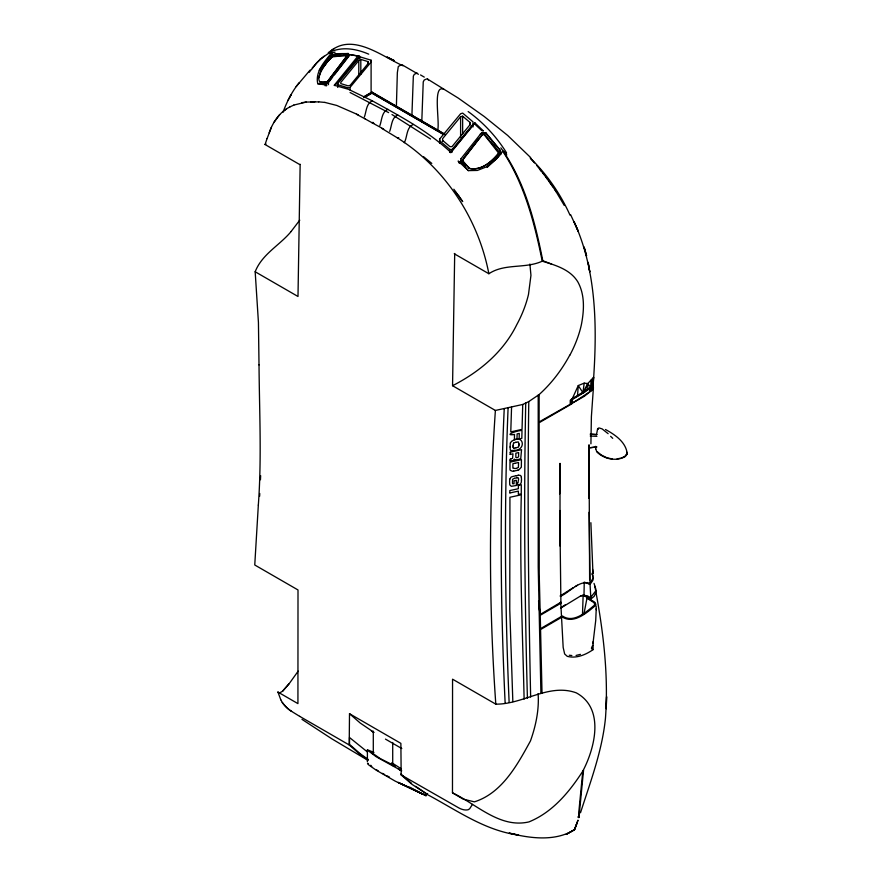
<?xml version="1.0" encoding="UTF-8"?>
<svg xmlns="http://www.w3.org/2000/svg" width="882" height="882" viewBox="0 0 882 882"><rect width="100%" height="100%" fill="white"/><g stroke="black" fill="none" stroke-linecap="round" stroke-linejoin="round"><path stroke-width="1.32" d="M326.494 85.863L326.494 83.614L328.457 82.412L332.668 77.043M328.457 84.661L328.457 82.412M337.718 87.439L337.718 83.581L358.753 58.267L360.782 57.076L371.102 60.219L371.102 62.027L350.077 87.351L348.048 87.825L337.718 84.683L337.718 83.581M350.077 90.052L350.077 87.351M358.787 75.422L358.787 60.516L360.815 59.403L368.191 61.652L368.191 63.394L350.187 85.311L348.158 85.863L340.783 83.603L340.783 82.445L358.787 60.516M360.815 74.242L360.815 59.403M368.191 64.375L368.191 61.652M371.102 93.106L371.102 60.219M426.954 794.197L411.872 784.263L401.167 774.947L400.88 743.372L349.504 713.703L349.206 744.948L359.911 754.275L368.092 760.075M439.633 143.391L439.633 139.047L460.658 113.734L462.686 113.105L473.017 121.881L473.017 126.975M442.599 141.396L442.599 138.672L460.602 116.744L462.631 116.181L470.007 122.433L470.007 124.726L452.003 146.644L449.974 146.644L442.599 140.381M449.963 152.233L449.963 149.488L439.633 140.701L439.633 139.047M451.992 152.31L451.992 149.554L473.017 124.241M452.477 792.852L452.554 679.184L495.805 704.156C523.379 704.442 548.813 682.922 576.255 692.833C604.887 708.323 595.041 747.771 582.793 771.166C569.32 792.014 552.496 812.377 528.913 821.914C499.896 828.617 476.831 804.351 452.477 792.852L463.226 799.147L474.384 801.848C502.045 793.139 517.337 764.881 530.457 740.946C535.815 725.897 539.266 709.679 538.108 693.616M460.602 137.019L460.602 116.744M462.631 133.91L462.631 116.181M470.007 125.134L470.007 122.433M500.877 154.493L499.896 149.841L485.85 132.906L481.925 132.774L480.304 134.152M569.706 355.237C561.779 369.922 551.559 383.361 539.145 394.552L539.111 421.938L584.281 396.327L592.197 389.998L593.332 388.08L593.211 386.316M560.037 510.513L559.993 546.013M509.807 492.972L509.807 490.579L518.373 488.716L518.373 485.398L521.295 484.758L521.273 493.777L518.351 494.416L518.362 491.109L510.083 492.917M560.004 530.931L560.037 463.359L559.629 493.92M524.117 699.117C522.563 631.016 519.52 562.937 521.306 494.791L509.928 497.272L509.763 609.495L512.839 701.631M570.246 403.967L570.257 400.252L584.766 391.63L592.285 385.941L593.575 377.309L587.787 383.571L582.947 392.722L578.272 385.555L584.193 383.141L587.787 383.571L590.708 387.43L591.006 380.274L592.88 388.433L591.524 390.737L590.234 389.998L589.374 390.814M359.635 58.686L359.647 56.283L350.419 54.717L359.647 56.283L335.006 85.477L334.124 85.4L357.717 56.404M510.083 447.009L510.314 449.908A2.062 1.543 -32.4 0 0 510.932 450.537L514.46 450.371M588.724 498.198L589.011 444.815L589.628 579.772M590.918 443.833L591.392 416.624L593.432 387.496M539.145 394.552L528.781 401.564C527.348 500.061 528.527 598.569 530.644 697.012M540.92 693.506L538.218 567.027L538.207 395.103M300.156 164.25L297.995 296.484L255.163 271.755C262.042 254.126 279.561 245.45 291.137 231.514M528.781 401.564L522.739 404.474L495.386 410.45L452.554 385.71L454.704 253.476M525.727 403.03C523.721 501.45 524.746 599.892 527.414 698.257M518.903 443.966L518.362 441.937A1.455 1.091 -33.3 0 0 517.966 441.915L515.761 442.301M510.083 446.987L510.369 443.007M590.874 599.01L584.005 594.92L584.248 582.109L590.047 584.336L590.874 599.01L594.148 596.342L595.582 593.244L595.846 589.132L594.038 583.399M510.193 452.19L510.182 454.439M396.404 105.829L397.352 72.644L398.3 66.503L401.696 64.584L418.432 74.286M411.883 116.038L413.338 76.172L414.32 74.275L417.175 73.074M421.783 121.76L423.239 81.894L424.231 79.997L427.075 78.785L458.276 98.1L484.207 116.49L507.712 135.475L530.744 157.657M437.296 130.823C440.813 125.894 431.673 83.206 443.889 89.402M522.739 404.474L522.045 429.369L510.777 431.893L511.56 407.087M596.254 608.602L595.725 620.476L592.991 643.441M521.438 480.756L521.449 480.414A41.663 31.708 -33.5 0 0 521.471 479.147L521.361 477.36M582.484 614.798L583.134 595.372L587.28 595.78L590.598 597.599L595.868 590.742M596.53 434.495L597.676 428.476M508.087 408.112C504.041 506.136 504.89 604.291 509.123 702.281M513.092 445.289L513.522 443.172M259.628 496.257L259.76 493.512M260.444 479.775L260.653 475.652M518.87 445.178L518.792 446.226A1.29 0.959 -33.1 0 1 518.682 446.601L518.197 447.108M347.056 55.787L327.542 81.497C308.083 87.594 326.439 60.924 332.194 56.878L328.413 60.439L320.938 70.042L318.865 77.726M504.228 408.807C499.653 506.753 500.469 604.898 505.132 702.822M521.438 480.767L521.339 481.903A7.607 5.777 -33.6 0 1 521.207 482.575C521.119 485.089 515.286 486.434 517.635 482.917M570.654 214.745L578.228 231.249L574.028 221.669C597.809 273.387 597.136 332.922 592.88 388.433L593.575 377.309M258.327 505.088C261.767 458.42 259.385 411.618 259.021 364.894M258.338 505.077L254.755 564.987L298.006 589.959L297.929 703.616L277.94 692.072L280.774 699.746M592.076 389.623L592.726 378.422M577.512 395.952L578.272 385.555L572.076 399.171M591.183 386.14L591.965 386.592L591.745 389.425L589.374 392.049L576.96 400.252L572.264 403.008L571.492 402.567L571.481 399.072L575.814 396.514M495.386 410.45C488.694 508.164 488.882 606.43 495.805 704.156M560.72 601.954L563.168 647.421L564.645 653.959L567.258 656.34C576.255 658.799 585.78 654.753 593.079 649.637L593.112 641.699M582.793 771.166L578.912 811.054L579.011 817.382L577.743 816.997M583.553 770.195L578.989 817.063M582.947 392.722L584.193 383.141M460.514 163.236L461.154 158.705M513.963 460.084L514.449 459.092L515.011 459.864M509.807 479.169L509.675 480.381A35.357 27.904 -24 0 0 509.62 481.572L509.719 484.273A8.544 6.747 -24.2 0 0 509.862 485.012L511.351 486.324L516.334 485.486L516.345 480.293L514.052 480.789L514.041 483.777L512.585 483.733M583.939 613.938L586.993 598.106L593.807 601.535L595.328 602.792L595.967 605.107C587.368 612.328 573.741 624.82 561.9 616.727M592.715 645.315L591.469 647.95M469.246 168.407C481.285 170.965 491.274 162.034 498.517 153.523L498.727 152.498L498.253 153.7C491.053 162.134 481.164 170.888 469.246 168.407L462.896 161.241L462.73 159.322L482.487 134.329L484.416 134.285L498.374 151.263M500.877 152.244L500.381 154.394L496.875 158.473L487.283 167.271M367.386 761.894L367.419 749.788L373.957 752.401M509.818 479.08L510.91 477.283A2.37 1.808 -33.2 0 1 511.273 477.041L511.637 476.864A5.083 3.87 -33.2 0 1 512.133 476.666L516.312 475.63M364.343 117.074C366.416 111.639 366.118 103.415 372.38 100.879C399.645 115.983 427.792 130.79 450.68 152.266L449.765 152.41M379.844 125.652C381.917 120.161 381.619 111.948 387.882 109.313M389.701 131.341C391.784 125.861 391.487 117.637 397.738 115.013M518.395 467.14L518.55 462.51L515.011 463.293M510.369 442.996L511.483 441.441M580.488 812.785C590.466 781.739 602.219 750.791 605.471 718.102C608.712 673.98 603.045 629.472 594.832 586.199M299.682 164.526L265.063 144.527L267.059 138.562M267.081 138.584L271.391 127.35M584.766 391.63L587.787 383.571L587.875 389.513M577.082 822.939L574.513 829.664C555.44 841.781 529.994 838.407 509.157 833.082L518.594 835.045C484.229 830.635 455.388 809.202 425.422 793.535M282.99 112.279C286.915 101.728 292.008 91.43 299.207 82.71M269.175 132.807C272.858 122.091 279.66 112.003 290.035 106.865M404.298 142.719C407.462 136.886 406.227 127.471 413.239 124.461M370.804 765.245L371.73 766.502M516.907 457.615L516.907 457.615A8.302 6.328 -33.4 0 0 517.392 457.538L517.447 457.504A4.156 3.164 -33.4 0 0 517.789 457.416L518.572 456.722L518.649 452.576L515.849 453.194L515.86 457.361L516.687 457.648M590.234 389.998L590.786 388.885M474.351 123.745L474.869 122.807L483.402 130.955L481.649 130.492L474.351 123.745L450.768 152.751M288.083 100.184L290.972 95.002L289.98 96.777M472.476 804.384L469.632 808.783L468.133 809.753A24.178 13.958 60 0 1 458.838 807.934L401.167 774.947M589.617 390.704L590.973 388.984M273.883 122.455L279.671 114.638M311.401 69.7L316.737 62.732L324.124 56.183M309.306 72.28L310.74 70.152M299.759 220.169L291.104 231.492M463.557 158.253L478.827 138.375M277.907 692.061L279.451 693.043L282.659 691.157L289.274 683.561L298.16 671.158M497.999 155.276L499.609 153.137L498.242 151.208M626.297 454.373L624.798 456.38L621.545 457.978M605.482 429.501C615.052 434.705 626.132 442.136 627.245 453.998L625.393 456.49C616.253 461.815 604.126 459.092 596.772 451.915L595.923 449.17M332.073 76.635L336.251 71.177M346.064 58.62L338.699 68.057M561.713 617.257L540.567 629.55L542.022 693.164M334.355 74.882L349.029 56.04L349.151 54.607L348.214 53.526C340.628 53.956 331.07 52.049 327.068 60.439M460.878 158.87L480.503 134.075L482.002 132.774L485.85 132.906M296.154 86.579L310.078 70.108M319.196 70.229L327.255 60.219M328.997 80.56L330.408 78.818M450.68 152.266L474.869 122.807M320.353 70.582L322.79 67.572M324.422 65.555L326.042 63.548M504.405 151.605L502.729 151.23L496.456 158.595L487.382 166.5L477.371 170.435L468.353 170.612L458.177 161.031L459.246 163.203M320.342 59.072L328.093 53.692L331.775 52.534C324.885 61.365 314.973 71.497 317.752 83.669L326.792 85.146L325.105 85.763M312.184 68.013L320.342 59.072M327.674 61.542L332.04 56.393L334.322 56.007M282.626 691.135L289.241 683.539M560.643 596.188C568.989 592.869 581.205 578.019 590.047 584.336L592.836 580.444L593.321 577.423M520.744 458.53L521.56 449.677L510.259 452.179M591.965 386.592L584.689 392.126L572.253 399.524L572.264 403.008M332.194 56.878L346.78 55.379M487.118 166.819L496.676 158.032L500.105 154.041L500.601 152.024L499.708 149.786L485.662 132.884M500.844 147.867C524.636 180.92 534.977 221.338 542.794 260.719L542.232 261.204C525.231 268.977 504.713 263.123 488.86 273.74L454.241 253.751M330.596 56.371L334.344 54.254L348.401 53.548M520.589 458.673L518.142 459.621A23.803 17.993 -33 0 1 517.072 459.809M513.633 443.051L515.75 442.301M282.935 111.584L286.396 109.015M518.021 467.669L517.194 468.077A6.251 4.719 -32.7 0 1 516.753 468.188L516.411 468.298M512.563 458.353L512.982 453.822L510.226 454.428M560.886 608.018L580.521 596.012L584.005 594.92M560.07 596.023L573.157 587.732M331.312 50.528C353.572 33.075 382.579 56.702 402.975 65.775M328.28 52.633L334.245 48.466M561.691 616.298L540.578 628.634L539.222 574.623L539.145 422.721L571.955 403.758M583.917 391.685L586.938 389.623M560.864 607.709L565.307 604.798M576.894 395.875L582.164 392.733M511.571 441.397C523.82 432.819 526.598 450.261 514.537 450.349M265.03 144.516L265.989 143.998M363.571 96.899L371.928 92.07L445.19 134.373M363.957 96.976L371.928 92.367L445.322 134.748M363.715 97.704L371.928 92.963L443.503 134.285M364.883 97.207L371.928 93.139L443.503 134.472M324.874 102.411L336.737 105.443L358.312 114.869M373.814 123.37L372.943 122.377L372.006 122.752L383.67 129.07M381.873 128.441L397.374 137.857L398.752 137.713M452.554 385.71C479.323 372.006 503.291 352.161 516.775 324.675A76.734 44.298 -60 0 0 528.494 294.412L530.953 275.338L529.895 264.038M575.296 586.497L577.534 585.207M290.013 106.843L293.827 105.101M512.21 458.541L511.174 458.838M517.888 482.84L518.583 479.378A15.027 11.466 -33.1 0 0 518.539 478.772L518.506 478.43M331.191 51.619C343.252 46.371 357.067 49.116 368.72 54.166M293.794 105.079L306.197 102.069L318.711 101.871M517.723 447.328L515.948 447.813M587.192 582.77L587.963 582.506M483.457 134.549L481.748 135.431L462.995 159.697L463.083 161.296L469.367 168.374M517.899 470.172L517.436 470.293A35.17 26.482 -32.6 0 1 516.543 470.503L514.625 470.922A25.567 19.327 -32.8 0 1 513.721 471.076M514.449 478.331L512.585 479.29L512.464 483.292M330.265 53.361L335.083 52.159M576.067 655.436L580.444 654.356M580.521 596.012L583.134 595.372L586.872 597.202M514.537 478.309L515.463 478.099A34.563 26.427 -33.4 0 1 516.29 477.879L516.841 477.823M511.097 458.849C509.366 458.397 509.267 462.355 511.064 461.099M515.871 447.836L513.897 448.155M511.086 461.088L512.927 460.647A2.525 1.918 -33 0 0 513.28 460.525L513.489 460.415A1.742 1.323 -33.1 0 0 513.82 460.217M514.934 463.315L512.883 463.756L512.883 467.835A4.057 3.076 -33 0 0 512.927 468.166L515.441 468.518A23.56 17.86 -33 0 0 516.157 468.408M427.66 793.568L426.645 793.789L415.665 786.336M617.113 458.905L620.432 458.21M598.823 427.88L602.13 428.895L608.139 433.69M517.293 475.431L518.407 475.244M324.697 83.459L328.347 82.026L348.776 55.864L348.214 53.526M517.006 477.79L518.318 477.923M326.494 83.614L317.774 83.768M513.699 471.098L513.258 471.164A8.776 6.659 -33 0 1 512.42 471.242L510.193 470.293A5.854 4.432 -33.1 0 1 510.05 469.764A6.45 5.038 -25.4 0 1 509.972 469.312L509.983 462.168L521.438 459.665L521.339 466.876A4.906 3.715 -33.1 0 1 521.295 467.251L518.892 469.841A9.151 6.913 -32.8 0 1 517.888 470.139M516.4 459.963L515.308 459.974M301.853 102.676L306.23 102.091M590.168 447.681L595.493 447.042M590.245 447.747L596.905 446.942M332.999 55.787L347.31 55.412L327.663 81.342L325.855 82.125L319.516 81.96M310.651 101.827L314.896 101.783M343.627 55.401L348.533 55.401M449.963 149.488L451.992 149.554M590.245 436.05L596.905 436.314M318.678 101.86L324.907 102.422M596.827 434.606L590.168 434.176L596.761 434.55M513.831 448.144L513.115 447.45M368.301 763.404L367.496 763.614L368.83 764.992L375.964 770.03L395.158 781.11L426.227 795.807L409.358 786.998M589.76 583.355L593.266 578.041L592.098 573.267M569.298 655.249L571.845 655.535M335.006 85.477L348.478 89.303L372.38 100.879M408.377 786.953L402.181 784.296M612.185 458.949L606.904 457.791L601.414 455.079L597.467 451.904M569.805 355.281A76.723 45.798 -60.1 0 0 581.348 324.841C584.127 310.651 585.086 294.996 577.842 281.909C570.268 269.407 555.395 265.14 542.232 261.204C534.525 223.014 524.47 184.073 502.729 151.23M372.788 752.434L370.87 752.081L380.351 758.663L395.224 766.116L391.707 763.173M542.794 260.719L551.702 264.148M350.088 92.533L388.642 112.609M400.329 769.909L398.41 769.093L401.707 770.813M400.538 770.195L376.25 756.778L367.342 750.086M386.989 775.818L389.436 777.075M349.504 713.703L360.209 723.031L373.836 732.292M562.484 616.033C573.686 623.706 586.53 611.722 594.7 604.986L594.159 602.792L586.993 598.106M356.504 114.263L365.071 118.872M382.512 773.371L384.717 774.594M365.038 118.85L372.039 122.763M420.527 74.948L424.286 77.109M590.444 389.899L591.216 390.351M571.481 399.072L572.253 399.524M371.443 731.013L373.781 732.358M385.456 739.105L401.806 748.542M401.442 768.917L392.027 762.919M299.671 716.349L349.239 744.97M391.983 114.539L430.537 138.992M367.728 760.218L331.974 738.907L301.975 719.359M299.704 716.371L291.534 711.344A24.178 13.947 60 0 1 282.24 702.425L280.741 699.735M376.151 769.578L378.158 770.824M591.436 648.601L593.079 649.637M397.374 137.857C444.98 167.778 478.353 218.67 488.86 273.74M560.268 602.439L561.161 603.056L540.049 615.404L538.582 600.885L540.038 614.556L560.897 602.241L560.026 531.129M367.353 751.916L349.504 737.506L349.537 744.386L360.209 753.735L368.378 759.6M468.155 111.562C483.501 122.653 496.566 136.809 506.577 152.873M423.647 156.775L431.794 163.413M400.88 774.032L411.585 783.403M610.62 436.325L612.725 438.332M530.214 157.999C546.895 174.272 560.5 193.941 570.026 215.175M530.556 158.473L534.514 162.883M483.226 133.171L487.526 138M468.287 170.667L460.514 160.987M463.293 162.872L465.718 165.695M539.563 169.024L543.521 173.82M490.954 141.87L496.886 149.29M484.229 134.737L498.451 152.873M536.873 165.618L541.537 171.417M455.145 191.482L459.257 196.708M545.859 176.797L556.52 192.089M427.638 79.104L428.343 79.997M543.08 173.401L547.7 179.531M453.855 189.233L462.697 201.625L458.772 196.08M548.472 180.545L553.058 186.929M554.502 189.024L564.326 205.517M459.026 161.494L460.371 163.567M505.496 153.005L506.775 155M460.812 160.667L461.738 162.586M592.153 574.182L592.947 575.935M592.947 384.927L593.432 386.14M626.672 452.135L627.245 453.998M584.027 246.85L586.585 255.791L584.391 248.096M578.636 816.897L578.835 817.691M521.339 477.195L520.722 475.53L518.98 475.189A7.718 5.876 -33.2 0 0 518.407 475.244M598.183 428.465L598.283 429.313M513.103 447.339L513.07 446.38M392.523 764.033L392.711 765.631L392.711 742.468M590.885 522.684L592.958 573.19M592.638 569.485L593.002 573.895M255.174 271.744L258.437 322.459L259.01 364.905M331.775 52.534L331.919 56.117M596.199 606.386L596.276 609.848M590.047 584.336L589.088 512.277M595.703 446.325L595.736 448.861M373.295 731.134L373.295 754.297M371.928 92.07L371.928 93.139M519.079 443.922A57.683 43.273 -32.3 0 1 519.057 445.145M513.148 446.358A54.199 40.429 -32.8 0 1 513.181 445.278M516.301 475.85A43.119 32.755 -33 0 1 517.293 475.641M291.567 711.355A24.178 13.947 60 0 1 282.273 702.447M514.504 434.484L514.382 439.732L516.995 439.148L517.106 433.9L519.278 433.415L519.145 438.938L521.824 438.332L522.001 430.559C517.955 429.931 502.497 436.072 514.504 434.484M606.584 696.725L606.232 708.621L606.584 696.725M577.953 820.326L574.513 829.664L566.222 834.405L574.513 829.664L577.953 820.326M398.344 782.466L423.018 794.285L398.344 782.466M393.813 60.45L387.033 57.032L394.397 60.748L393.813 60.45M588.371 263.663L588.085 262.351L589.782 271.899L588.371 263.663"/></g></svg>
